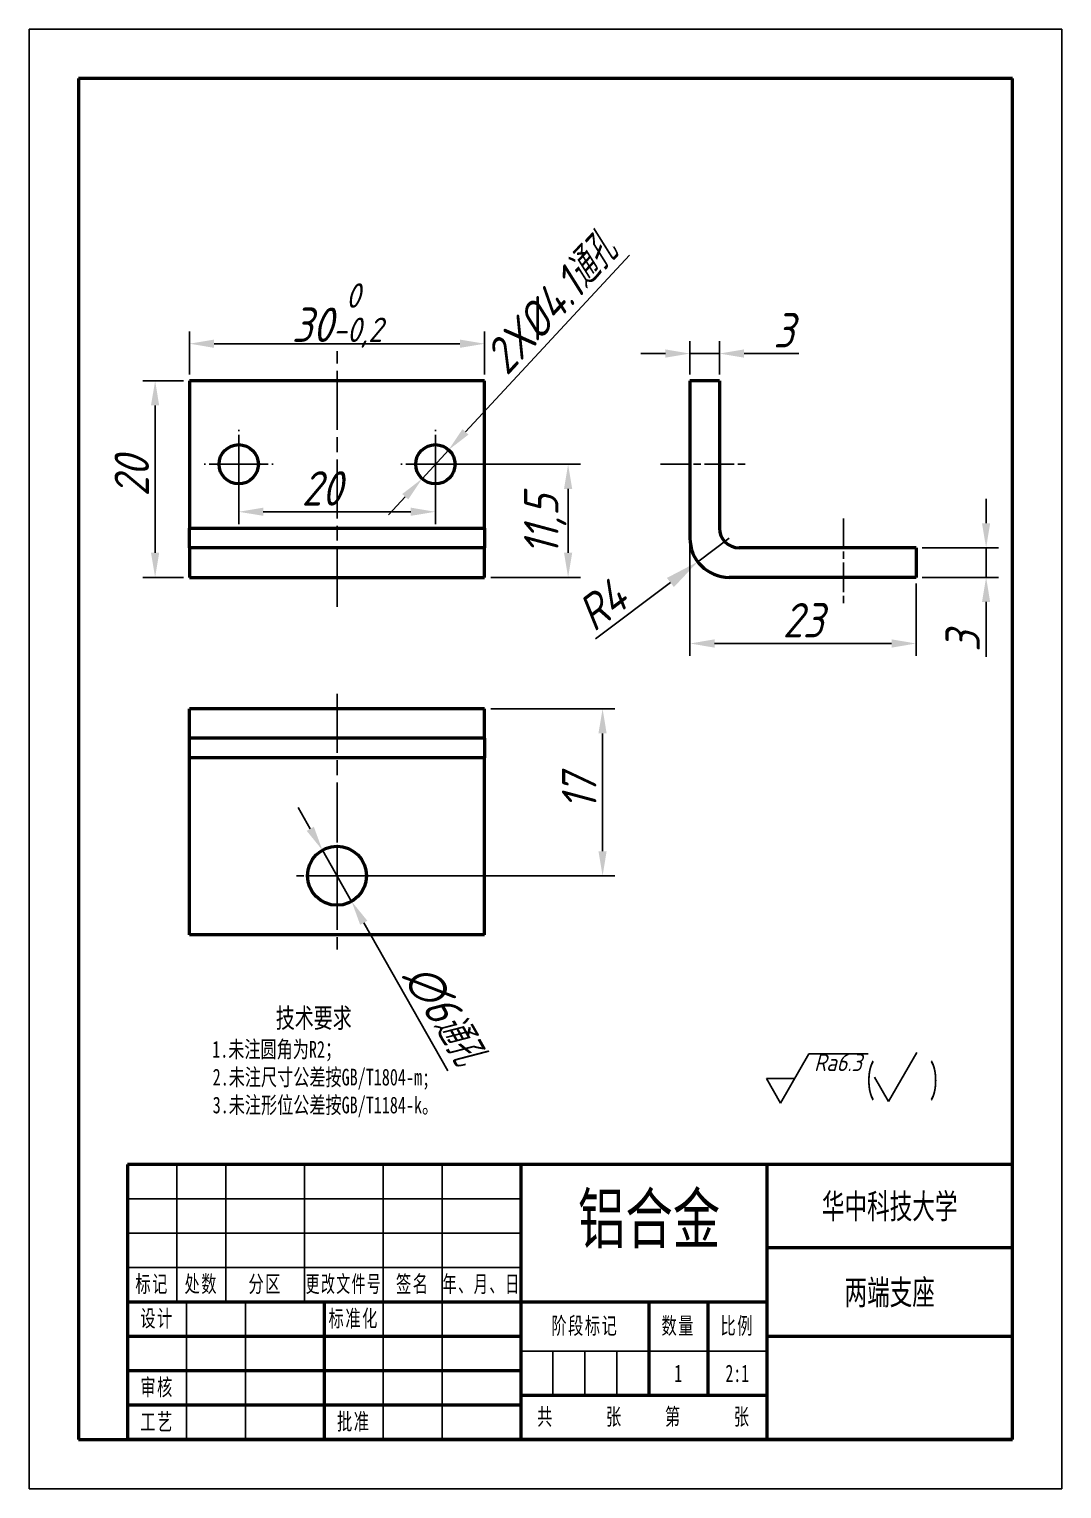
# Model space of a CAD drawing. Header units: millimetres. Extents: x 538 to 2406, y -113 to 359.
# Drawn here: x 2301 to 2406, y 0.8 to 149.3 of the extents above; entities that cross this region are included whole.
import ezdxf
from ezdxf.enums import TextEntityAlignment as Align

# ---------------------------------------------------------------- set-up
doc = ezdxf.new("R2010")
doc.units = ezdxf.units.MM
doc.header["$LTSCALE"] = 0.5
doc.header["$PDSIZE"] = -5
doc.linetypes.add('AM_ISO08W050', pattern=[18, 12, -1.5, 3, -1.5])
doc.linetypes.add('AM_ISO08W050x2', pattern=[9, 6, -0.75, 1.5, -0.75])
doc.layers.get('0').update_dxf_attribs({"lineweight": 50})
for name, color, linetype, lineweight in [('AM_5', 3, 'Continuous', 25), ('AM_7', 4, 'AM_ISO08W050', 25), ('尺寸线层', 3, 'Continuous', 25), ('粗实线层', 7, 'Continuous', 50), ('细实线层', 7, 'Continuous', 25)]:
    doc.layers.add(name, color=color, linetype=linetype, lineweight=lineweight)
for name, color, linetype in [('format', 7, 'Continuous'), ('尺寸', 3, 'Continuous'), ('尺寸 @ 1', 3, 'Continuous')]:
    doc.layers.add(name, color=color, linetype=linetype)
doc.styles.add('标准', font='', dxfattribs={"width": 0.667})
doc.styles.add('标注', font='gbeitc.shx', dxfattribs={"height": 3.5, "bigfont": 'gbcbig.shx'})
doc.styles.add('汉字', font='STFANGSO.TTF', dxfattribs={"width": 0.707, "height": 3.5})
doc.styles.add('长仿宋体', font='hyswlongfangsong.ttf', dxfattribs={"width": 0.707})
doc.styles.get('标准').set_extended_font_data('宋体')
doc.dimstyles.new('ISO-25$4', dxfattribs={"dimtxt": 5, "dimasz": 3.5, "dimexe": 1.25, "dimexo": 0, "dimtad": 1, "dimdec": 1, "dimdsep": 46, "dimtxsty": '标注', "dimcen": 2.5, "dimadec": 0, "dimazin": 0, "dimtfac": 0.7, "dimtdec": 3, "dimtmove": 0, "dimatfit": 2, "dimfxl": 1, "dimtolj": 1, "dimarcsym": 0})
doc.dimstyles.new('ISO-50x', dxfattribs={"dimtxt": 2.5, "dimasz": 2.5, "dimexe": 1.25, "dimexo": 0.625, "dimtad": 1, "dimtxsty": '标注', "dimcen": 2.5, "dimadec": 0, "dimazin": 0, "dimtp": 0.1, "dimtm": 0.1, "dimtfac": 0.71, "dimtdec": 3, "dimtmove": 0, "dimatfit": 3, "dimfxl": 1, "dimarcsym": 0})

# ---------------------------------------------------------------- blocks, each defined once
blk = doc.blocks.new('*D212')
at = {"layer": 'AM_5', "color": 0, "lineweight": -2, "transparency": 16777216}
for p, q in [((2317.26, 114.12), (2317.26, 118.51)), ((2347.26, 114.12), (2347.26, 118.51)), ((2319.76, 117.26), (2344.76, 117.26))]:
    blk.add_line(p, q, dxfattribs=at)
at = {"layer": 'AM_5', "color": 0, "lineweight": 50, "transparency": 16777216}
for points in [[(2319.76, 117.68), (2319.76, 116.84), (2317.26, 117.26)], [(2344.76, 117.68), (2344.76, 116.84), (2347.26, 117.26)]]:
    blk.add_solid(points, dxfattribs=at)
at = {"layer": 'Defpoints', "color": 0, "lineweight": 50, "transparency": 16777216}
for p in [(2347.26, 117.26), (2317.26, 113.49), (2347.26, 113.49)]:
    blk.add_point(p, dxfattribs=at)
at = {"layer": 'AM_5', "color": 0, "transparency": 16777216, "insert": (2332.26, 120.42), "char_height": 3.5, "attachment_point": 5, "style": '标注'}
blk.add_mtext('30{}{\\H0.71x;\\C3;\\S 0^ -0,2;}', dxfattribs=at)
blk = doc.blocks.new('*D213')
at = {"layer": 'AM_5', "color": 0, "lineweight": -2, "transparency": 16777216}
for p, q in [((2316.63, 113.49), (2312.51, 113.49)), ((2313.76, 110.99), (2313.76, 95.99)), ((2316.63, 93.49), (2312.51, 93.49))]:
    blk.add_line(p, q, dxfattribs=at)
at = {"layer": 'AM_5', "color": 0, "lineweight": 50, "transparency": 16777216}
for points in [[(2313.34, 110.99), (2314.17, 110.99), (2313.76, 113.49)], [(2313.34, 95.99), (2314.17, 95.99), (2313.76, 93.49)]]:
    blk.add_solid(points, dxfattribs=at)
at = {"layer": 'Defpoints', "color": 0, "lineweight": 50, "transparency": 16777216}
for p in [(2317.26, 113.49), (2313.76, 93.49), (2317.26, 93.49)]:
    blk.add_point(p, dxfattribs=at)
at = {"layer": 'AM_5', "color": 0, "transparency": 16777216, "insert": (2311.38, 103.76), "char_height": 3.5, "attachment_point": 5, "rotation": 90, "style": '标注'}
blk.add_mtext('20', dxfattribs=at)
blk = doc.blocks.new('*D214')
at = {"layer": 'AM_5', "color": 0, "lineweight": -2, "transparency": 16777216}
for p, q in [((2368.14, 96.87), (2368.14, 85.51)), ((2391.14, 92.87), (2391.14, 85.51)), ((2370.64, 86.76), (2388.64, 86.76))]:
    blk.add_line(p, q, dxfattribs=at)
at = {"layer": 'AM_5', "color": 0, "lineweight": 50, "transparency": 16777216}
for points in [[(2370.64, 87.18), (2370.64, 86.34), (2368.14, 86.76)], [(2388.64, 87.18), (2388.64, 86.34), (2391.14, 86.76)]]:
    blk.add_solid(points, dxfattribs=at)
at = {"layer": 'Defpoints', "color": 0, "lineweight": 50, "transparency": 16777216}
for p in [(2368.14, 97.49), (2391.14, 93.49), (2391.14, 86.76)]:
    blk.add_point(p, dxfattribs=at)
at = {"layer": 'AM_5', "color": 0, "transparency": 16777216, "insert": (2379.64, 89.13), "char_height": 3.5, "attachment_point": 5, "style": '标注'}
blk.add_mtext('23', dxfattribs=at)
blk = doc.blocks.new('*D215')
at = {"layer": 'AM_5', "color": 0, "lineweight": -2, "transparency": 16777216}
for p, q in [((2368.14, 114.12), (2368.14, 117.51)), ((2371.14, 114.12), (2371.14, 117.51)), ((2365.64, 116.26), (2363.14, 116.26)), ((2368.14, 116.26), (2371.14, 116.26)), ((2373.64, 116.26), (2379.21, 116.26))]:
    blk.add_line(p, q, dxfattribs=at)
at = {"layer": 'AM_5', "color": 0, "lineweight": 50, "transparency": 16777216}
for points in [[(2365.64, 116.68), (2365.64, 115.84), (2368.14, 116.26)], [(2373.64, 116.68), (2373.64, 115.84), (2371.14, 116.26)]]:
    blk.add_solid(points, dxfattribs=at)
at = {"layer": 'Defpoints', "color": 0, "lineweight": 50, "transparency": 16777216}
for p in [(2371.14, 116.26), (2368.14, 113.49), (2371.14, 113.49)]:
    blk.add_point(p, dxfattribs=at)
at = {"layer": 'AM_5', "color": 0, "transparency": 16777216, "insert": (2377.67, 118.63), "char_height": 3.5, "attachment_point": 5, "style": '标注'}
blk.add_mtext('3', dxfattribs=at)
blk = doc.blocks.new('*D216')
at = {"layer": 'AM_5', "color": 0, "lineweight": -2, "transparency": 16777216}
for p, q in [((2398.26, 98.99), (2398.26, 101.49)), ((2391.76, 96.49), (2399.51, 96.49)), ((2398.26, 96.49), (2398.26, 93.49)), ((2391.76, 93.49), (2399.51, 93.49)), ((2398.26, 90.99), (2398.26, 85.42))]:
    blk.add_line(p, q, dxfattribs=at)
at = {"layer": 'AM_5', "color": 0, "lineweight": 50, "transparency": 16777216}
for points in [[(2397.84, 98.99), (2398.67, 98.99), (2398.26, 96.49)], [(2397.84, 90.99), (2398.67, 90.99), (2398.26, 93.49)]]:
    blk.add_solid(points, dxfattribs=at)
at = {"layer": 'Defpoints', "color": 0, "lineweight": 50, "transparency": 16777216}
for p in [(2391.14, 96.49), (2391.14, 93.49), (2398.26, 93.49)]:
    blk.add_point(p, dxfattribs=at)
at = {"layer": 'AM_5', "color": 0, "transparency": 16777216, "insert": (2395.88, 86.95), "char_height": 3.5, "attachment_point": 5, "rotation": 90, "style": '标注'}
blk.add_mtext('3', dxfattribs=at)
blk = doc.blocks.new('*D217')
at = {"layer": 'AM_5', "color": 0, "lineweight": -2, "transparency": 16777216}
for p, q in [((2322.26, 106.12), (2322.26, 98.91)), ((2342.26, 106.12), (2342.26, 98.91)), ((2324.76, 100.16), (2339.76, 100.16))]:
    blk.add_line(p, q, dxfattribs=at)
at = {"layer": 'AM_5', "color": 0, "lineweight": 50, "transparency": 16777216}
for points in [[(2324.76, 100.58), (2324.76, 99.75), (2322.26, 100.16)], [(2339.76, 100.58), (2339.76, 99.75), (2342.26, 100.16)]]:
    blk.add_solid(points, dxfattribs=at)
at = {"layer": 'Defpoints', "color": 0, "lineweight": 50, "transparency": 16777216}
for p in [(2322.26, 106.74), (2342.26, 106.74), (2342.26, 100.16)]:
    blk.add_point(p, dxfattribs=at)
at = {"layer": 'AM_5', "color": 0, "transparency": 16777216, "insert": (2330.7, 102.54), "char_height": 3.5, "attachment_point": 5, "style": '标注'}
blk.add_mtext('20', dxfattribs=at)
blk = doc.blocks.new('*D218')
at = {"layer": 'AM_5', "color": 0, "linetype": 'ByBlock', "lineweight": -2, "transparency": 16777216}
for p, q in [((2372.14, 97.49), (2368.95, 95.08)), ((2366.16, 92.97), (2358.55, 87.22))]:
    blk.add_line(p, q, dxfattribs=at)
at = {"layer": 'AM_5', "color": 0, "lineweight": 50, "transparency": 16777216}
blk.add_solid([(2365.8, 93.43), (2366.51, 92.5), (2368.95, 95.08)], dxfattribs=at)
at = {"layer": 'Defpoints', "color": 0, "lineweight": 50, "transparency": 16777216}
for p in [(2372.14, 97.49), (2368.95, 95.08)]:
    blk.add_point(p, dxfattribs=at)
at = {"layer": 'AM_5', "color": 0, "transparency": 16777216, "insert": (2359.19, 90.67), "char_height": 3.5, "attachment_point": 5, "rotation": 37.1055, "style": '标注'}
blk.add_mtext('\\A1;R4', dxfattribs=at)
blk = doc.blocks.new('$CAXA_FRAME_13B17AC1$')
at = {"layer": '粗实线层'}
for p, q in [((95, 138.5), (-95, 138.5)), ((-95, 138.5), (-95, -138.5)), ((95, -138.5), (95, 138.5)), ((-95, -138.5), (95, -138.5))]:
    blk.add_line(p, q, dxfattribs=at)
at = {"layer": '细实线层'}
for p, q in [((105, 148.5), (-105, 148.5)), ((-105, 148.5), (-105, -148.5)), ((105, -148.5), (105, 148.5)), ((-105, -148.5), (105, -148.5))]:
    blk.add_line(p, q, dxfattribs=at)
blk = doc.blocks.new('$CAXA_TITLE_151E506F$')
at = {"layer": '粗实线层'}
for p, q in [((0, 56), (-180, 56)), ((-180, 56), (-180, 0)), ((-100, 56), (-100, 0)), ((-50, 56), (-50, 0)), ((0, 0), (0, 56)), ((0, 39), (-50, 39)), ((-50, 28), (-180, 28)), ((-140, 28), (-140, 0)), ((-74, 28), (-74, 9)), ((-62, 28), (-62, 9)), ((-100, 21), (-180, 21)), ((0, 21), (-50, 21)), ((-100, 14), (-180, 14)), ((-50, 9), (-100, 9)), ((-100, 7), (-180, 7)), ((0, 0), (-180, 0))]:
    blk.add_line(p, q, dxfattribs=at)
at = {"layer": '细实线层'}
for p, q in [((-170, 56), (-170, 28)), ((-160, 56), (-160, 28)), ((-144, 56), (-144, 28)), ((-128, 56), (-128, 0)), ((-116, 56), (-116, 0)), ((-100, 49), (-180, 49)), ((-100, 42), (-180, 42)), ((-100, 35), (-180, 35)), ((-168, 28), (-168, 0)), ((-156, 28), (-156, 0)), ((-50, 18), (-100, 18)), ((-93.5, 18), (-93.5, 9)), ((-87, 18), (-87, 9)), ((-80.5, 18), (-80.5, 9))]:
    blk.add_line(p, q, dxfattribs=at)
at = {"layer": '尺寸线层', "attachment_point": 5, "line_spacing_factor": 1.369753, "style": '标准'}
for s, insert, char_height, width in [('\\T1.1;标记', (-175, 31.5), 3.405, 18), ('\\T1.1;处数', (-165, 31.5), 3.405, 18), ('\\T1.1;分区', (-152, 31.5), 3.405, 30), ('\\T1.1;{\\W0.60886;更改文件号}', (-136, 31.5), 3.4054, 30), ('\\T1.1;签名', (-122, 31.5), 3.405, 22), ('\\T1.1;{\\W0.622239;年、月、日}', (-108, 31.5), 3.4054, 30), ('\\T1.1;设计', (-174, 24.5), 3.405, 22), ('\\T1.1;标准化', (-134, 24.5), 3.405, 22), ('\\T1.1;阶段标记', (-87, 23), 3.405, 50), ('{\\T1.1;数量}', (-68, 23), 3.405, 22), ('\\T1.1;比例', (-56, 23), 3.405, 22), ('\\T1.1;审核', (-174, 10.5), 3.405, 22), ('\\T1.1;共', (-95, 4.5), 3.405, 8), ('\\T1.1;张', (-81, 4.5), 3.405, 8), ('\\T1.1;第', (-69, 4.5), 3.405, 8), ('\\T1.1;张', (-55, 4.5), 3.405, 8), ('\\T1.1;工艺', (-174, 3.5), 3.405, 22), ('\\T1.1;批准', (-134, 3.5), 3.405, 22)]:
    blk.add_mtext(s, dxfattribs=dict(at, insert=insert, char_height=char_height, width=width))
at = {"layer": '尺寸线层', "style": '标准'}
for tag, height, width, p in [('标记C', 3.54, 0.667, (-175, 52.5)), ('处数C', 3.54, 0.667, (-165, 52.5)), ('分区C', 3.54, 0.667, (-152, 52.5)), ('更改文件号C', 3.54, 0.512156, (-136, 52.5)), ('更改签名C', 3.54, 0.459969, (-122, 52.5)), ('更改日期C', 3.54, 0.62723, (-108, 52.5)), ('单位名称', 5.05, 0.667, (-25, 47.5)), ('标记B', 3.54, 0.667, (-175, 45.5)), ('处数B', 3.54, 0.667, (-165, 45.5)), ('分区B', 3.54, 0.667, (-152, 45.5)), ('更改文件号B', 3.54, 0.512156, (-136, 45.5)), ('更改签名B', 3.54, 0.459969, (-122, 45.5)), ('更改日期B', 3.54, 0.62723, (-108, 45.5)), ('材料名称', 5.05, 0.667, (-75, 42)), ('标记A', 3.54, 0.667, (-175, 38.5)), ('处数A', 3.54, 0.667, (-165, 38.5)), ('分区A', 3.54, 0.667, (-152, 38.5)), ('更改文件号A', 3.54, 0.512156, (-136, 38.5)), ('更改签名A', 3.54, 0.459969, (-122, 38.5)), ('更改日期A', 3.54, 0.62723, (-108, 38.5)), ('图纸名称', 5.05, 0.667, (-25, 30)), ('设计', 3.54, 0.667, (-162, 24.5)), ('设计日期', 3.54, 0.667, (-148, 24.5)), ('标准化', 3.54, 0.667, (-122, 24.5)), ('标准化日期', 3.54, 0.569556, (-108, 24.5)), ('阶段标记S', 3.54, 0.229984, (-96.75, 13.5)), ('阶段标记A', 3.54, 0.229984, (-90.25, 13.5)), ('阶段标记B', 3.54, 0.229984, (-83.75, 13.5)), ('阶段标记C', 3.54, 0.229984, (-77.25, 13.5)), ('重量', 3.54, 0.667, (-68, 13.5)), ('图纸比例', 3.54, 0.524733, (-56, 13.5)), ('审核', 3.54, 0.667, (-162, 10.5)), ('审核日期', 3.54, 0.667, (-148, 10.5)), ('图纸编号', 5.05, 0.667, (-25.07, 9.53)), ('页数', 3.54, 0.667, (-88, 4.5)), ('页码', 3.54, 0.667, (-62, 4.5)), ('工艺', 3.54, 0.667, (-162, 3.5)), ('工艺日期', 3.54, 0.667, (-148, 3.5)), ('批准', 3.54, 0.667, (-122, 3.5)), ('批准日期', 3.54, 0.667, (-108, 3.5))]:
    blk.add_attdef(tag, text='', height=height, dxfattribs=dict(at, width=width)).set_placement(p, align=Align.MIDDLE_CENTER)
blk = doc.blocks.new('去材料表面')
at = {"lineweight": -2}
for p, q in [((0, 0), (5.77, 10)), ((5.77, 10), (17.77, 10)), ((0, 0), (-2.89, 5)), ((-2.89, 5), (2.89, 5))]:
    blk.add_line(p, q, dxfattribs=at)
at = {"lineweight": -2, "style": '标注'}
blk.add_attdef('CCD', text='', height=3.5, dxfattribs=at).set_placement((11.66, 10.01), align=Align.TOP_CENTER)
blk = doc.blocks.new('基本符号')
at = {"lineweight": -2}
for q in [(5.77, 10), (-2.89, 5)]:
    blk.add_line((0, 0), q, dxfattribs=at)
blk = doc.blocks.new('*D219')
at = {"layer": 'AM_5', "color": 0, "lineweight": -2, "transparency": 16777216}
for p, q in [((2347.88, 80.12), (2360.51, 80.12)), ((2359.26, 65.62), (2359.26, 77.62)), ((2332.88, 63.12), (2360.51, 63.12))]:
    blk.add_line(p, q, dxfattribs=at)
at = {"layer": 'AM_5', "color": 0, "lineweight": 50, "transparency": 16777216}
for points in [[(2358.84, 77.62), (2359.67, 77.62), (2359.26, 80.12)], [(2358.84, 65.62), (2359.67, 65.62), (2359.26, 63.12)]]:
    blk.add_solid(points, dxfattribs=at)
at = {"layer": 'Defpoints', "color": 0, "lineweight": 50, "transparency": 16777216}
for p in [(2347.26, 80.12), (2359.26, 80.12), (2332.26, 63.12)]:
    blk.add_point(p, dxfattribs=at)
at = {"layer": 'AM_5', "color": 0, "transparency": 16777216, "insert": (2356.88, 71.62), "char_height": 3.5, "attachment_point": 5, "rotation": 90, "style": '标注'}
blk.add_mtext('17', dxfattribs=at)
blk = doc.blocks.new('*D220')
at = {"layer": 'AM_5', "color": 0, "lineweight": -2, "transparency": 16777216}
for p, q in [((2361.98, 126.27), (2345.31, 108.29)), ((2340.9, 103.52), (2343.61, 106.46)), ((2339.2, 101.69), (2337.5, 99.86))]:
    blk.add_line(p, q, dxfattribs=at)
at = {"layer": 'AM_5', "color": 0, "lineweight": 50, "transparency": 16777216}
for points in [[(2345.01, 108.57), (2345.62, 108.01), (2343.61, 106.46)], [(2338.89, 101.97), (2339.5, 101.41), (2340.9, 103.52)]]:
    blk.add_solid(points, dxfattribs=at)
at = {"layer": 'Defpoints', "color": 0, "lineweight": 50, "transparency": 16777216}
for p in [(2343.61, 106.46), (2340.9, 103.52)]:
    blk.add_point(p, dxfattribs=at)
at = {"layer": 'AM_5', "color": 0, "transparency": 16777216, "insert": (2354.01, 121.33), "char_height": 3.5, "attachment_point": 5, "rotation": 47.1662, "style": '标注'}
blk.add_mtext('2X%%C4.1通孔', dxfattribs=at)
blk = doc.blocks.new('*D221')
at = {"layer": 'AM_5', "color": 0, "lineweight": -2, "transparency": 16777216}
for p, q in [((2329.54, 67.91), (2328.3, 70.08)), ((2330.77, 65.73), (2333.74, 60.52)), ((2343.54, 43.28), (2334.97, 58.34))]:
    blk.add_line(p, q, dxfattribs=at)
at = {"layer": 'AM_5', "color": 0, "lineweight": 50, "transparency": 16777216}
for points in [[(2329.9, 68.11), (2329.17, 67.7), (2330.77, 65.73)], [(2335.34, 58.55), (2334.61, 58.14), (2333.74, 60.52)]]:
    blk.add_solid(points, dxfattribs=at)
at = {"layer": 'Defpoints', "color": 0, "lineweight": 50, "transparency": 16777216}
for p in [(2330.77, 65.73), (2333.74, 60.52)]:
    blk.add_point(p, dxfattribs=at)
at = {"layer": 'AM_5', "color": 0, "transparency": 16777216, "insert": (2343.13, 49.04), "char_height": 3.5, "attachment_point": 5, "rotation": 299.6231, "style": '标注'}
blk.add_mtext('∅6通孔', dxfattribs=at)

msp = doc.modelspace()

# ---------------------------------------------------------------- linework, layer by layer
at = {"color": 7, "linetype": 'Continuous', "lineweight": 50}
for p, q in [((2347.2552, 113.4903), (2317.2552, 113.4903)), ((2317.2552, 113.4903), (2317.2552, 98.4903)), ((2347.2552, 98.4903), (2347.2552, 113.4903)), ((2371.1366, 113.4903), (2368.1366, 113.4903)), ((2368.1366, 113.4903), (2368.1366, 97.4903)), ((2371.1366, 113.4903), (2371.1366, 98.4903)), ((2317.2552, 98.4903), (2347.2552, 98.4903)), ((2317.2552, 96.4903), (2317.2552, 98.4903)), ((2347.2552, 98.4903), (2347.2552, 96.4903)), ((2317.2552, 96.4903), (2317.2552, 93.4903)), ((2347.2552, 96.4903), (2317.2552, 96.4903)), ((2347.2552, 93.4903), (2347.2552, 96.4903)), ((2391.1366, 96.4903), (2373.1366, 96.4903)), ((2391.1366, 96.4903), (2391.1366, 93.4903)), ((2317.2552, 93.4903), (2347.2552, 93.4903)), ((2391.1366, 93.4903), (2372.1366, 93.4903)), ((2347.2552, 80.1246), (2317.2552, 80.1246)), ((2317.2552, 77.1246), (2317.2552, 80.1246)), ((2347.2552, 77.1246), (2347.2552, 80.1246)), ((2347.2552, 77.1246), (2317.2552, 77.1246)), ((2317.2552, 75.1246), (2317.2552, 77.1246)), ((2347.2552, 77.1246), (2347.2552, 75.1246)), ((2347.2552, 75.1246), (2317.2552, 75.1246)), ((2317.2552, 57.1246), (2317.2552, 75.1246)), ((2347.2552, 57.1246), (2347.2552, 75.1246)), ((2347.2552, 57.1246), (2317.2552, 57.1246))]:
    msp.add_line(p, q, dxfattribs=at)
for centre, radius in [((2322.2552, 104.9903), 2), ((2342.2552, 104.9903), 2), ((2332.2552, 63.1246), 3)]:
    msp.add_circle(centre, radius, dxfattribs=at)
for centre, radius in [((2373.1366, 98.4903), 2), ((2372.1366, 97.4903), 4)]:
    msp.add_arc(centre, radius, 180, 270, dxfattribs=at)
at = {"layer": 'AM_5'}
for p, q in [((2342.8802, 104.9903), (2357.0052, 104.9903)), ((2355.7552, 102.4903), (2355.7552, 95.9903)), ((2347.8802, 93.4903), (2357.0052, 93.4903))]:
    msp.add_line(p, q, dxfattribs=at)
at = {"layer": 'AM_5', "lineweight": 50}
for points in [[(2355.3385, 102.4903), (2356.1718, 102.4903), (2355.7552, 104.9903)], [(2355.3385, 95.9903), (2356.1718, 95.9903), (2355.7552, 93.4903)]]:
    msp.add_solid(points, dxfattribs=at)
at = {"layer": 'AM_7'}
for p, q in [((2332.2552, 90.4903), (2332.2552, 116.4903)), ((2332.2552, 81.6246), (2332.2552, 55.6246))]:
    msp.add_line(p, q, dxfattribs=at)
at = {"layer": 'AM_7', "linetype": 'AM_ISO08W050x2'}
for p, q in [((2322.2552, 104.9903), (2322.2552, 108.4903)), ((2342.2552, 104.9903), (2342.2552, 108.4903)), ((2322.2552, 104.9903), (2318.7552, 104.9903)), ((2322.2552, 104.9903), (2325.7552, 104.9903)), ((2322.2552, 104.9903), (2322.2552, 101.4903)), ((2342.2552, 104.9903), (2338.7552, 104.9903)), ((2342.2552, 104.9903), (2345.7552, 104.9903)), ((2342.2552, 104.9903), (2342.2552, 101.4903)), ((2365.1366, 104.9903), (2374.1366, 104.9903)), ((2383.7552, 99.4903), (2383.7552, 90.4903)), ((2332.2552, 63.1246), (2332.2552, 67.6246)), ((2332.2552, 63.1246), (2327.7552, 63.1246)), ((2332.2552, 63.1246), (2336.7552, 63.1246)), ((2332.2552, 63.1246), (2332.2552, 58.6246))]:
    msp.add_line(p, q, dxfattribs=at)

# ---------------------------------------------------------------- block references
at = {"layer": '尺寸 @ 1', "xscale": 0.5, "yscale": 0.5, "zscale": 0.5}
msp.add_blockref('去材料表面', (2377.3635, 40.0029), dxfattribs=at).add_auto_attribs({'CCD': 'Ra6.3'})
msp.add_blockref('基本符号', (2388.3415, 40.1505), dxfattribs=at)
at = {"layer": '粗实线层', "xscale": 0.5, "yscale": 0.5, "zscale": 0.5}
msp.add_blockref('$CAXA_FRAME_13B17AC1$', (2353.4545, 75.009), dxfattribs=at)
at = {"layer": '粗实线层'}
ref = msp.add_blockref('$CAXA_TITLE_151E506F$', (2400.9545, 5.759), dxfattribs=dict(at, xscale=0.5, yscale=0.5, zscale=0.5))
ref.add_attrib('单位名称', '华中科技大学', dxfattribs={"layer": '尺寸线层', "height": 2.52515, "style": '标准', "width": 0.667}).set_placement((2388.4545, 29.509), align=Align.MIDDLE_CENTER)
ref.add_attrib('图纸名称', '两端支座', dxfattribs={"layer": '尺寸线层', "height": 2.52515, "style": '标准', "width": 0.667}).set_placement((2388.4545, 20.759), align=Align.MIDDLE_CENTER)
ref.add_attrib('图纸比例', '2:1', dxfattribs={"layer": '尺寸线层', "height": 1.76761, "style": '标准', "width": 0.667}).set_placement((2372.9545, 12.509), align=Align.MIDDLE_CENTER)
ref.add_attrib('重量', '1', dxfattribs={"layer": '尺寸线层', "height": 1.7676, "style": '标准', "width": 0.667}).set_placement((2366.9545, 12.509), align=Align.MIDDLE_CENTER)

# ---------------------------------------------------------------- texts
at = {"insert": (2314.7045, 49.6612), "char_height": 2.5, "attachment_point": 1, "style": '汉字'}
msp.add_mtext_dynamic_manual_height_columns('\\pi11.325;{\\H0.8x;技术要求}\\P\\pi0;  {\\H0.68x;   1.未注圆角为R2；\\P      2.未注尺寸公差按GB/T1804-m;\\P      3.未注形位公差按GB/T1184-k。}', width=80.5, gutter_width=12.5, heights=[0], dxfattribs=at)
at = {"layer": 'AM_5', "insert": (2353.4332, 98.8192), "char_height": 3.5, "attachment_point": 5, "rotation": 90, "style": '标注'}
msp.add_mtext('11,5', dxfattribs=at)
at = {"layer": 'format', "insert": (2356.7552, 30.759), "char_height": 5, "attachment_point": 1, "style": '汉字'}
msp.add_mtext_dynamic_manual_height_columns('铝合金', width=20.77402, gutter_width=25, heights=[0], dxfattribs=at)
at = {"layer": '尺寸', "insert": (2385.9454, 44.0296), "char_height": 3, "attachment_point": 1, "style": '长仿宋体'}
msp.add_mtext_dynamic_manual_height_columns('(     )', width=22.132968, gutter_width=17.5, heights=[0], dxfattribs=at)

# ---------------------------------------------------------------- dimensions: what is measured, and where the dimension line sits
at = {"layer": 'AM_5'}
for p1, p2, text, override, picture, middle in [((2340.8954, 103.5236), (2343.6149, 106.4569), '2X%%C4.1通孔', {"dimpost": '', "dimtol": 0, "dimlim": 0, "dimtp": 0.1, "dimtm": 0.1, "dimtfac": 0.71, "dimtdec": 3, "dimtolj": 0, "dimtzin": 8}, '*D220', (2355.8346, 119.6374)), ((2330.7723, 65.7325), (2333.738, 60.5168), '<>通孔', {"dimtol": 0, "dimlim": 0, "dimtp": 0.1, "dimtm": 0.1, "dimtfac": 0.71, "dimtdec": 3, "dimtolj": 0, "dimtzin": 8}, '*D221', (2340.9612, 47.8137))]:
    dim = msp.add_diameter_dim_2p(p1=p1, p2=p2, text=text, dimstyle='ISO-50x', override=override, dxfattribs=at)
    dim.commit()
    dim.dimension.update_dxf_attribs({"geometry": picture, "text_midpoint": middle, "dimtype": 163})
dim = msp.add_linear_dim(base=(2347.2552, 117.259), p1=(2317.2552, 113.4903), p2=(2347.2552, 113.4903), text='<>{}{\\H0.71x;\\C3;\\S 0^ -0,2;}', dimstyle='ISO-50x', override={"dimtol": 0, "dimlim": 0, "dimtp": 0, "dimtm": 0.2, "dimtfac": 1, "dimtdec": 2, "dimtolj": 0, "dimtzin": 8}, dxfattribs=at)
dim.commit()
dim.dimension.update_dxf_attribs({"geometry": '*D212', "text_midpoint": (2332.2552, 120.4208)})
for base, p1, p2, picture, middle in [((2371.1366, 116.259), (2368.1366, 113.4903), (2371.1366, 113.4903), '*D215', (2377.6731, 118.634)), ((2391.1366, 86.759), (2368.1366, 97.4903), (2391.1366, 93.4903), '*D214', (2379.6366, 89.134))]:
    dim = msp.add_linear_dim(base=base, p1=p1, p2=p2, dimstyle='ISO-50x', override={"dimtol": 0, "dimlim": 0, "dimtp": 0, "dimtm": 0, "dimtfac": 1, "dimtdec": 2, "dimtolj": 0, "dimtzin": 8}, dxfattribs=at)
    dim.commit()
    dim.dimension.update_dxf_attribs({"geometry": picture, "text_midpoint": middle})
dim = msp.add_linear_dim(base=(2313.7552, 93.4903), p1=(2317.2552, 113.4903), p2=(2317.2552, 93.4903), angle=90, dimstyle='ISO-50x', override={"dimtol": 0, "dimlim": 0, "dimtp": 0, "dimtm": 0, "dimtfac": 1, "dimtdec": 2, "dimtolj": 0, "dimtzin": 8}, dxfattribs=at)
dim.commit()
dim.dimension.update_dxf_attribs({"geometry": '*D213', "text_midpoint": (2313.7552, 103.759), "dimtype": 160})
dim = msp.add_linear_dim(base=(2342.2552, 100.1646), p1=(2322.2552, 106.7403), p2=(2342.2552, 106.7403), dimstyle='ISO-50x', override={"dimtp": 0.2, "dimtm": 0.2, "dimtfac": 1, "dimtdec": 2}, dxfattribs=at)
dim.commit()
dim.dimension.update_dxf_attribs({"geometry": '*D217', "text_midpoint": (2330.7021, 100.1646), "dimtype": 160})
for base, p1, p2, override, picture, middle in [((2398.2552, 93.4903), (2391.1366, 96.4903), (2391.1366, 93.4903), {"dimtol": 0, "dimlim": 0, "dimtp": 0, "dimtm": 0, "dimtfac": 1, "dimtdec": 2, "dimtolj": 0, "dimtzin": 8}, '*D216', (2395.8802, 86.9538)), ((2359.2552, 80.1246), (2332.2552, 63.1246), (2347.2552, 80.1246), {"dimpost": '', "dimtp": 0.05, "dimtm": 0.05, "dimtfac": 1, "dimtdec": 2, "dimtzin": 8}, '*D219', (2356.8802, 71.6246))]:
    dim = msp.add_linear_dim(base=base, p1=p1, p2=p2, angle=90, dimstyle='ISO-50x', override=override, dxfattribs=at)
    dim.commit()
    dim.dimension.update_dxf_attribs({"geometry": picture, "text_midpoint": middle})
dim = msp.add_radius_dim(center=(2372.1366, 97.4903), mpoint=(2368.9465, 95.0771), dimstyle='ISO-25$4', override={"dimpost": '', "dimarcsym": 1}, dxfattribs=at)
dim.commit()
dim.dimension.update_dxf_attribs({"geometry": '*D218', "text_midpoint": (2360.6223, 88.7803), "dimtype": 164})

doc.saveas('drawing.dxf')
